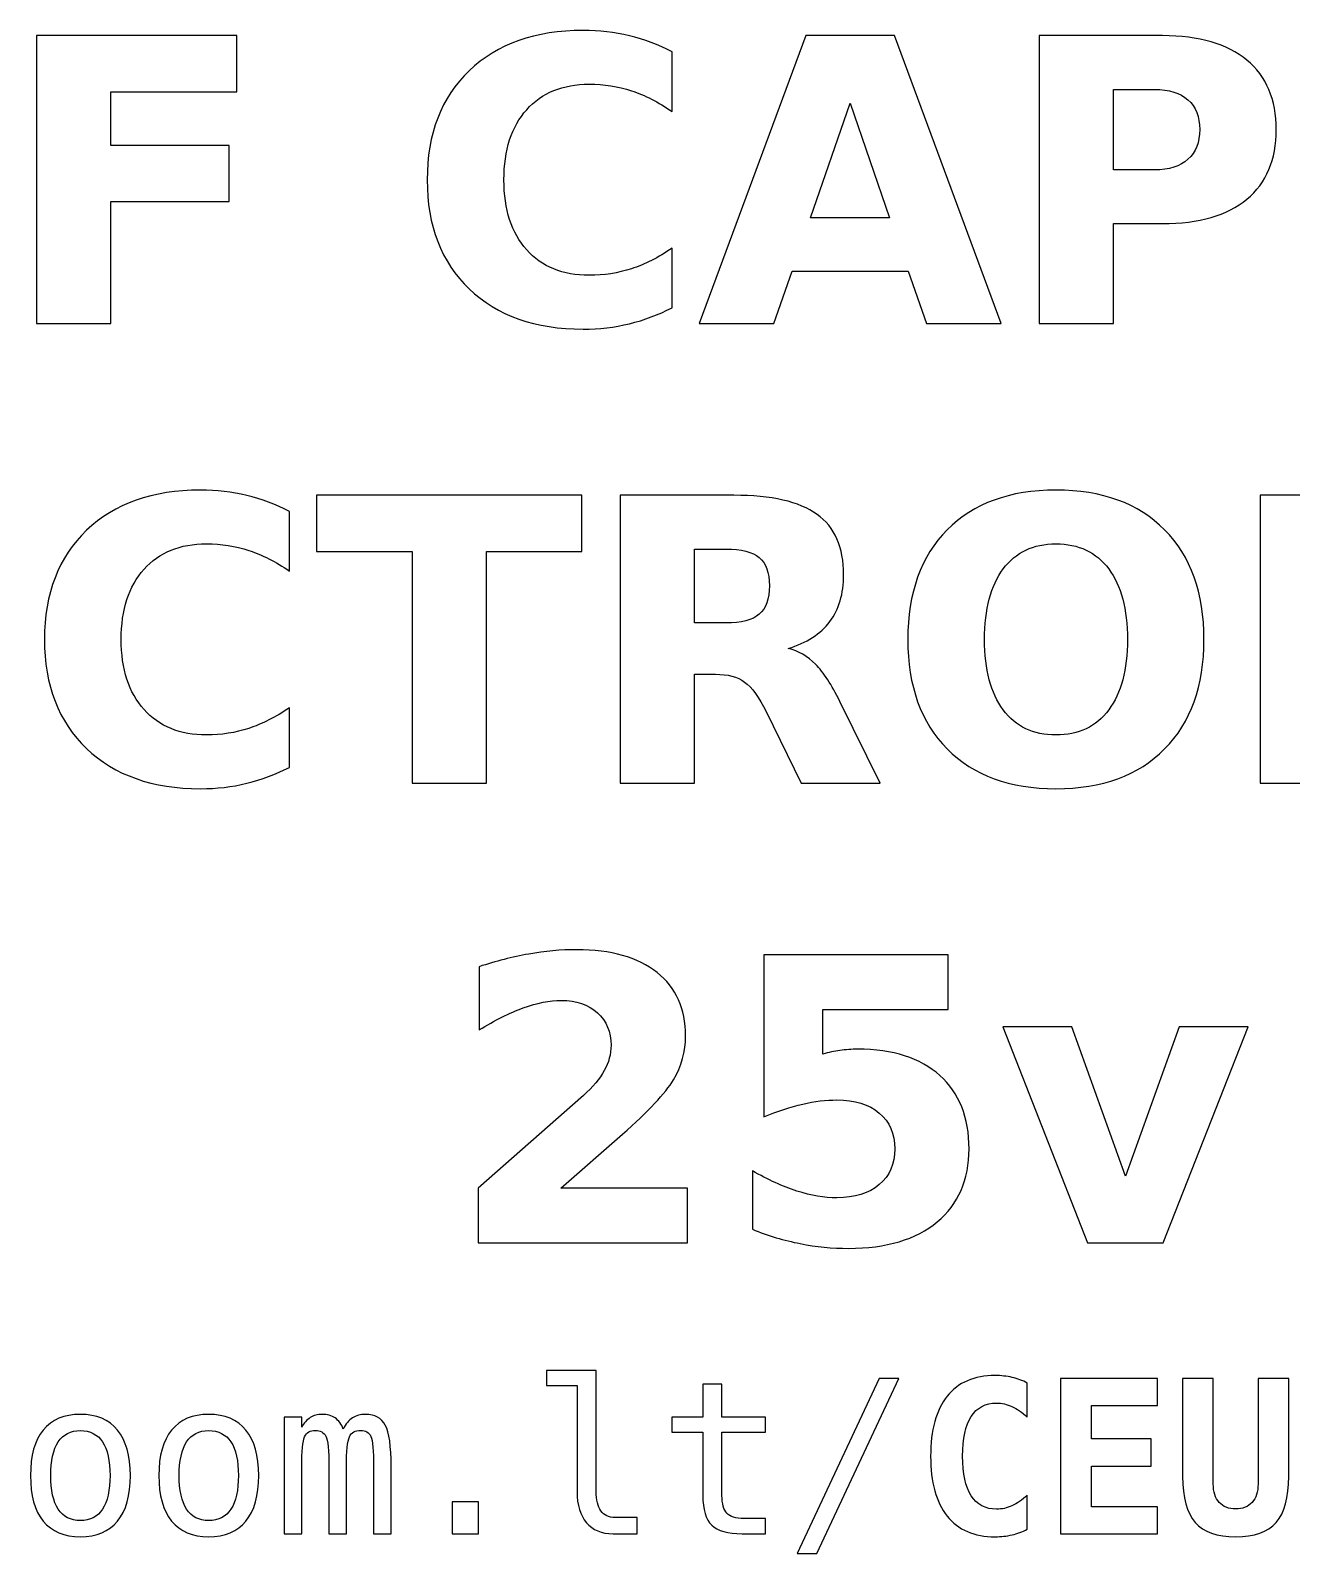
# Model space of a CAD drawing. Header units: centimetres. Extents: x -11.46 to -9.52, y -15.16 to -13.77.
# Drawn here: x -10.883 to -10.292, y -14.48 to -13.765 of the extents above; entities that cross this region are included whole.
import ezdxf

# ---------------------------------------------------------------- set-up
doc = ezdxf.new("R2010")
doc.units = ezdxf.units.CM
doc.header["$MEASUREMENT"] = 0
doc.layers.add('Layer 1', color=7, linetype='Continuous')

msp = doc.modelspace()

# ---------------------------------------------------------------- linework, layer by layer
at = {"layer": 'Layer 1', "color": 250}
for points, knots in [([(-10.58224, -13.89544), (-10.58863, -13.89874), (-10.5953, -13.90124), (-10.60224, -13.90294), (-10.60224, -13.90294), (-10.60916, -13.90464), (-10.61641, -13.90547), (-10.62394, -13.90547), (-10.62394, -13.90547), (-10.64641, -13.90547), (-10.66423, -13.89918), (-10.67738, -13.88661), (-10.67738, -13.88661), (-10.69053, -13.87405), (-10.6971, -13.85701), (-10.6971, -13.83546), (-10.6971, -13.83546), (-10.6971, -13.81389), (-10.69053, -13.79682), (-10.67738, -13.78425), (-10.67738, -13.78425), (-10.66423, -13.77169), (-10.64641, -13.76539), (-10.62394, -13.76539), (-10.62394, -13.76539), (-10.61641, -13.76539), (-10.60916, -13.76623), (-10.60224, -13.76792), (-10.60224, -13.76792), (-10.5953, -13.76962), (-10.58863, -13.77212), (-10.58224, -13.77543), (-10.58224, -13.77543), (-10.58224, -13.77543), (-10.58224, -13.80336), (-10.58224, -13.80336), (-10.58224, -13.80336), (-10.58869, -13.79895), (-10.59505, -13.79574), (-10.60132, -13.7937), (-10.60132, -13.7937), (-10.60758, -13.79163), (-10.61419, -13.79061), (-10.62113, -13.79061), (-10.62113, -13.79061), (-10.63354, -13.79061), (-10.64333, -13.79459), (-10.65043, -13.80256), (-10.65043, -13.80256), (-10.65756, -13.81052), (-10.66111, -13.82148), (-10.66111, -13.83546), (-10.66111, -13.83546), (-10.66111, -13.84942), (-10.65756, -13.86034), (-10.65043, -13.86831), (-10.65043, -13.86831), (-10.64333, -13.87627), (-10.63354, -13.88025), (-10.62113, -13.88025), (-10.62113, -13.88025), (-10.61419, -13.88025), (-10.60758, -13.87924), (-10.60132, -13.87717), (-10.60132, -13.87717), (-10.59505, -13.87513), (-10.58869, -13.87192), (-10.58224, -13.86751), (-10.58224, -13.86751), (-10.58224, -13.86751), (-10.58224, -13.89544), (-10.58224, -13.89544)], [0, 0, 0, 0, 0.055556, 0.055556, 0.055556, 0.055556, 0.111111, 0.111111, 0.111111, 0.111111, 0.166667, 0.166667, 0.166667, 0.166667, 0.222222, 0.222222, 0.222222, 0.222222, 0.277778, 0.277778, 0.277778, 0.277778, 0.333333, 0.333333, 0.333333, 0.333333, 0.388889, 0.388889, 0.388889, 0.388889, 0.444444, 0.444444, 0.444444, 0.444444, 0.5, 0.5, 0.5, 0.5, 0.555556, 0.555556, 0.555556, 0.555556, 0.611111, 0.611111, 0.611111, 0.611111, 0.666667, 0.666667, 0.666667, 0.666667, 0.722222, 0.722222, 0.722222, 0.722222, 0.777778, 0.777778, 0.777778, 0.777778, 0.833333, 0.833333, 0.833333, 0.833333, 0.888889, 0.888889, 0.888889, 0.888889, 0.944444, 0.944444, 0.944444, 0.944444, 1, 1, 1, 1]), ([(-10.88033, -13.76783), (-10.88033, -13.76783), (-10.78637, -13.76783), (-10.78637, -13.76783), (-10.78637, -13.76783), (-10.78637, -13.76783), (-10.78637, -13.79416), (-10.78637, -13.79416), (-10.78637, -13.79416), (-10.78637, -13.79416), (-10.84551, -13.79416), (-10.84551, -13.79416), (-10.84551, -13.79416), (-10.84551, -13.79416), (-10.84551, -13.81929), (-10.84551, -13.81929), (-10.84551, -13.81929), (-10.84551, -13.81929), (-10.78989, -13.81929), (-10.78989, -13.81929), (-10.78989, -13.81929), (-10.78989, -13.81929), (-10.78989, -13.84562), (-10.78989, -13.84562), (-10.78989, -13.84562), (-10.78989, -13.84562), (-10.84551, -13.84562), (-10.84551, -13.84562), (-10.84551, -13.84562), (-10.84551, -13.84562), (-10.84551, -13.90285), (-10.84551, -13.90285), (-10.84551, -13.90285), (-10.84551, -13.90285), (-10.88033, -13.90285), (-10.88033, -13.90285), (-10.88033, -13.90285), (-10.88033, -13.90285), (-10.88033, -13.76783), (-10.88033, -13.76783)], [0, 0, 0, 0, 0.1, 0.1, 0.1, 0.1, 0.2, 0.2, 0.2, 0.2, 0.3, 0.3, 0.3, 0.3, 0.4, 0.4, 0.4, 0.4, 0.5, 0.5, 0.5, 0.5, 0.6, 0.6, 0.6, 0.6, 0.7, 0.7, 0.7, 0.7, 0.8, 0.8, 0.8, 0.8, 0.9, 0.9, 0.9, 0.9, 1, 1, 1, 1]), ([(-10.47149, -13.87828), (-10.47149, -13.87828), (-10.52594, -13.87828), (-10.52594, -13.87828), (-10.52594, -13.87828), (-10.52594, -13.87828), (-10.53452, -13.90285), (-10.53452, -13.90285), (-10.53452, -13.90285), (-10.53452, -13.90285), (-10.56952, -13.90285), (-10.56952, -13.90285), (-10.56952, -13.90285), (-10.56952, -13.90285), (-10.51952, -13.76783), (-10.51952, -13.76783), (-10.51952, -13.76783), (-10.51952, -13.76783), (-10.478, -13.76783), (-10.478, -13.76783), (-10.478, -13.76783), (-10.478, -13.76783), (-10.42799, -13.90285), (-10.42799, -13.90285), (-10.42799, -13.90285), (-10.42799, -13.90285), (-10.463, -13.90285), (-10.463, -13.90285), (-10.463, -13.90285), (-10.463, -13.90285), (-10.47149, -13.87828), (-10.47149, -13.87828)], [0, 0, 0, 0, 0.125, 0.125, 0.125, 0.125, 0.25, 0.25, 0.25, 0.25, 0.375, 0.375, 0.375, 0.375, 0.5, 0.5, 0.5, 0.5, 0.625, 0.625, 0.625, 0.625, 0.75, 0.75, 0.75, 0.75, 0.875, 0.875, 0.875, 0.875, 1, 1, 1, 1]), ([(-10.41006, -13.76783), (-10.41006, -13.76783), (-10.35228, -13.76783), (-10.35228, -13.76783), (-10.35228, -13.76783), (-10.33508, -13.76783), (-10.3219, -13.77166), (-10.3127, -13.77928), (-10.3127, -13.77928), (-10.3035, -13.78691), (-10.2989, -13.79777), (-10.2989, -13.81188), (-10.2989, -13.81188), (-10.2989, -13.82602), (-10.3035, -13.83692), (-10.3127, -13.84454), (-10.3127, -13.84454), (-10.3219, -13.85216), (-10.33508, -13.85599), (-10.35228, -13.85599), (-10.35228, -13.85599), (-10.35228, -13.85599), (-10.37524, -13.85599), (-10.37524, -13.85599), (-10.37524, -13.85599), (-10.37524, -13.85599), (-10.37524, -13.90285), (-10.37524, -13.90285), (-10.37524, -13.90285), (-10.37524, -13.90285), (-10.41006, -13.90285), (-10.41006, -13.90285), (-10.41006, -13.90285), (-10.41006, -13.90285), (-10.41006, -13.76783), (-10.41006, -13.76783)], [0, 0, 0, 0, 0.111111, 0.111111, 0.111111, 0.111111, 0.222222, 0.222222, 0.222222, 0.222222, 0.333333, 0.333333, 0.333333, 0.333333, 0.444444, 0.444444, 0.444444, 0.444444, 0.555556, 0.555556, 0.555556, 0.555556, 0.666667, 0.666667, 0.666667, 0.666667, 0.777778, 0.777778, 0.777778, 0.777778, 0.888889, 0.888889, 0.888889, 0.888889, 1, 1, 1, 1]), ([(-10.37524, -13.79305), (-10.37524, -13.79305), (-10.37524, -13.83077), (-10.37524, -13.83077), (-10.37524, -13.83077), (-10.37524, -13.83077), (-10.35598, -13.83077), (-10.35598, -13.83077), (-10.35598, -13.83077), (-10.34922, -13.83077), (-10.344, -13.82914), (-10.34033, -13.82583), (-10.34033, -13.82583), (-10.33666, -13.82256), (-10.3348, -13.8179), (-10.3348, -13.81188), (-10.3348, -13.81188), (-10.3348, -13.80583), (-10.33666, -13.8012), (-10.34033, -13.79793), (-10.34033, -13.79793), (-10.344, -13.79469), (-10.34922, -13.79305), (-10.35598, -13.79305), (-10.35598, -13.79305), (-10.35598, -13.79305), (-10.37524, -13.79305), (-10.37524, -13.79305)], [0, 0, 0, 0, 0.142857, 0.142857, 0.142857, 0.142857, 0.285714, 0.285714, 0.285714, 0.285714, 0.428571, 0.428571, 0.428571, 0.428571, 0.571429, 0.571429, 0.571429, 0.571429, 0.714286, 0.714286, 0.714286, 0.714286, 0.857143, 0.857143, 0.857143, 0.857143, 1, 1, 1, 1]), ([(-10.51726, -13.85321), (-10.51726, -13.85321), (-10.48025, -13.85321), (-10.48025, -13.85321), (-10.48025, -13.85321), (-10.48025, -13.85321), (-10.49871, -13.7995), (-10.49871, -13.7995), (-10.49871, -13.7995), (-10.49871, -13.7995), (-10.51726, -13.85321), (-10.51726, -13.85321)], [0, 0, 0, 0, 0.333333, 0.333333, 0.333333, 0.333333, 0.666667, 0.666667, 0.666667, 0.666667, 1, 1, 1, 1]), ([(-10.76171, -14.11103), (-10.7681, -14.11433), (-10.77477, -14.11683), (-10.78171, -14.11853), (-10.78171, -14.11853), (-10.78863, -14.12023), (-10.79588, -14.12106), (-10.80341, -14.12106), (-10.80341, -14.12106), (-10.82588, -14.12106), (-10.8437, -14.11477), (-10.85685, -14.1022), (-10.85685, -14.1022), (-10.87, -14.08964), (-10.87657, -14.0726), (-10.87657, -14.05105), (-10.87657, -14.05105), (-10.87657, -14.02948), (-10.87, -14.01241), (-10.85685, -13.99984), (-10.85685, -13.99984), (-10.8437, -13.98728), (-10.82588, -13.98098), (-10.80341, -13.98098), (-10.80341, -13.98098), (-10.79588, -13.98098), (-10.78863, -13.98182), (-10.78171, -13.98351), (-10.78171, -13.98351), (-10.77477, -13.98521), (-10.7681, -13.98771), (-10.76171, -13.99102), (-10.76171, -13.99102), (-10.76171, -13.99102), (-10.76171, -14.01895), (-10.76171, -14.01895), (-10.76171, -14.01895), (-10.76816, -14.01454), (-10.77452, -14.01133), (-10.78079, -14.00929), (-10.78079, -14.00929), (-10.78705, -14.00722), (-10.79366, -14.0062), (-10.8006, -14.0062), (-10.8006, -14.0062), (-10.81301, -14.0062), (-10.8228, -14.01018), (-10.8299, -14.01815), (-10.8299, -14.01815), (-10.83703, -14.02611), (-10.84058, -14.03707), (-10.84058, -14.05105), (-10.84058, -14.05105), (-10.84058, -14.06501), (-10.83703, -14.07593), (-10.8299, -14.0839), (-10.8299, -14.0839), (-10.8228, -14.09186), (-10.81301, -14.09584), (-10.8006, -14.09584), (-10.8006, -14.09584), (-10.79366, -14.09584), (-10.78705, -14.09483), (-10.78079, -14.09276), (-10.78079, -14.09276), (-10.77452, -14.09072), (-10.76816, -14.08751), (-10.76171, -14.0831), (-10.76171, -14.0831), (-10.76171, -14.0831), (-10.76171, -14.11103), (-10.76171, -14.11103)], [0, 0, 0, 0, 0.055556, 0.055556, 0.055556, 0.055556, 0.111111, 0.111111, 0.111111, 0.111111, 0.166667, 0.166667, 0.166667, 0.166667, 0.222222, 0.222222, 0.222222, 0.222222, 0.277778, 0.277778, 0.277778, 0.277778, 0.333333, 0.333333, 0.333333, 0.333333, 0.388889, 0.388889, 0.388889, 0.388889, 0.444444, 0.444444, 0.444444, 0.444444, 0.5, 0.5, 0.5, 0.5, 0.555556, 0.555556, 0.555556, 0.555556, 0.611111, 0.611111, 0.611111, 0.611111, 0.666667, 0.666667, 0.666667, 0.666667, 0.722222, 0.722222, 0.722222, 0.722222, 0.777778, 0.777778, 0.777778, 0.777778, 0.833333, 0.833333, 0.833333, 0.833333, 0.888889, 0.888889, 0.888889, 0.888889, 0.944444, 0.944444, 0.944444, 0.944444, 1, 1, 1, 1]), ([(-10.40226, -13.98098), (-10.38056, -13.98098), (-10.36355, -13.98719), (-10.35126, -13.99963), (-10.35126, -13.99963), (-10.33895, -14.01204), (-10.3328, -14.02917), (-10.3328, -14.05105), (-10.3328, -14.05105), (-10.3328, -14.07288), (-10.33895, -14.09001), (-10.35126, -14.10242), (-10.35126, -14.10242), (-10.36355, -14.11486), (-10.38056, -14.12106), (-10.40226, -14.12106), (-10.40226, -14.12106), (-10.4239, -14.12106), (-10.44087, -14.11486), (-10.45322, -14.10242), (-10.45322, -14.10242), (-10.46554, -14.09001), (-10.47171, -14.07288), (-10.47171, -14.05105), (-10.47171, -14.05105), (-10.47171, -14.02917), (-10.46554, -14.01204), (-10.45322, -13.99963), (-10.45322, -13.99963), (-10.44087, -13.98719), (-10.4239, -13.98098), (-10.40226, -13.98098)], [0, 0, 0, 0, 0.125, 0.125, 0.125, 0.125, 0.25, 0.25, 0.25, 0.25, 0.375, 0.375, 0.375, 0.375, 0.5, 0.5, 0.5, 0.5, 0.625, 0.625, 0.625, 0.625, 0.75, 0.75, 0.75, 0.75, 0.875, 0.875, 0.875, 0.875, 1, 1, 1, 1]), ([(-10.74899, -13.98342), (-10.74899, -13.98342), (-10.62456, -13.98342), (-10.62456, -13.98342), (-10.62456, -13.98342), (-10.62456, -13.98342), (-10.62456, -14.00975), (-10.62456, -14.00975), (-10.62456, -14.00975), (-10.62456, -14.00975), (-10.66932, -14.00975), (-10.66932, -14.00975), (-10.66932, -14.00975), (-10.66932, -14.00975), (-10.66932, -14.11844), (-10.66932, -14.11844), (-10.66932, -14.11844), (-10.66932, -14.11844), (-10.70414, -14.11844), (-10.70414, -14.11844), (-10.70414, -14.11844), (-10.70414, -14.11844), (-10.70414, -14.00975), (-10.70414, -14.00975), (-10.70414, -14.00975), (-10.70414, -14.00975), (-10.74899, -14.00975), (-10.74899, -14.00975), (-10.74899, -14.00975), (-10.74899, -14.00975), (-10.74899, -13.98342), (-10.74899, -13.98342)], [0, 0, 0, 0, 0.125, 0.125, 0.125, 0.125, 0.25, 0.25, 0.25, 0.25, 0.375, 0.375, 0.375, 0.375, 0.5, 0.5, 0.5, 0.5, 0.625, 0.625, 0.625, 0.625, 0.75, 0.75, 0.75, 0.75, 0.875, 0.875, 0.875, 0.875, 1, 1, 1, 1]), ([(-10.57172, -14.06735), (-10.57172, -14.06735), (-10.57172, -14.11844), (-10.57172, -14.11844), (-10.57172, -14.11844), (-10.57172, -14.11844), (-10.60654, -14.11844), (-10.60654, -14.11844), (-10.60654, -14.11844), (-10.60654, -14.11844), (-10.60654, -13.98342), (-10.60654, -13.98342), (-10.60654, -13.98342), (-10.60654, -13.98342), (-10.55336, -13.98342), (-10.55336, -13.98342), (-10.55336, -13.98342), (-10.53558, -13.98342), (-10.52252, -13.98642), (-10.51425, -13.99237), (-10.51425, -13.99237), (-10.50594, -13.99833), (-10.50181, -14.00778), (-10.50181, -14.02068), (-10.50181, -14.02068), (-10.50181, -14.0296), (-10.50397, -14.03695), (-10.50826, -14.04266), (-10.50826, -14.04266), (-10.51258, -14.0484), (-10.51909, -14.05263), (-10.52777, -14.05531), (-10.52777, -14.05531), (-10.52301, -14.05643), (-10.51872, -14.05886), (-10.51496, -14.06269), (-10.51496, -14.06269), (-10.51119, -14.06652), (-10.50739, -14.07232), (-10.50353, -14.0801), (-10.50353, -14.0801), (-10.50353, -14.0801), (-10.48461, -14.11844), (-10.48461, -14.11844), (-10.48461, -14.11844), (-10.48461, -14.11844), (-10.52172, -14.11844), (-10.52172, -14.11844), (-10.52172, -14.11844), (-10.52172, -14.11844), (-10.53817, -14.08489), (-10.53817, -14.08489), (-10.53817, -14.08489), (-10.54147, -14.07816), (-10.54484, -14.07353), (-10.54826, -14.07106), (-10.54826, -14.07106), (-10.55166, -14.06859), (-10.5562, -14.06735), (-10.56188, -14.06735), (-10.56188, -14.06735), (-10.56188, -14.06735), (-10.57172, -14.06735), (-10.57172, -14.06735)], [0, 0, 0, 0, 0.0625, 0.0625, 0.0625, 0.0625, 0.125, 0.125, 0.125, 0.125, 0.1875, 0.1875, 0.1875, 0.1875, 0.25, 0.25, 0.25, 0.25, 0.3125, 0.3125, 0.3125, 0.3125, 0.375, 0.375, 0.375, 0.375, 0.4375, 0.4375, 0.4375, 0.4375, 0.5, 0.5, 0.5, 0.5, 0.5625, 0.5625, 0.5625, 0.5625, 0.625, 0.625, 0.625, 0.625, 0.6875, 0.6875, 0.6875, 0.6875, 0.75, 0.75, 0.75, 0.75, 0.8125, 0.8125, 0.8125, 0.8125, 0.875, 0.875, 0.875, 0.875, 0.9375, 0.9375, 0.9375, 0.9375, 1, 1, 1, 1]), ([(-10.30647, -13.98342), (-10.30647, -13.98342), (-10.27165, -13.98342), (-10.27165, -13.98342), (-10.27165, -13.98342), (-10.27165, -13.98342), (-10.27165, -14.09211), (-10.27165, -14.09211), (-10.27165, -14.09211), (-10.27165, -14.09211), (-10.21053, -14.09211), (-10.21053, -14.09211), (-10.21053, -14.09211), (-10.21053, -14.09211), (-10.21053, -14.11844), (-10.21053, -14.11844), (-10.21053, -14.11844), (-10.21053, -14.11844), (-10.30647, -14.11844), (-10.30647, -14.11844), (-10.30647, -14.11844), (-10.30647, -14.11844), (-10.30647, -13.98342), (-10.30647, -13.98342)], [0, 0, 0, 0, 0.166667, 0.166667, 0.166667, 0.166667, 0.333333, 0.333333, 0.333333, 0.333333, 0.5, 0.5, 0.5, 0.5, 0.666667, 0.666667, 0.666667, 0.666667, 0.833333, 0.833333, 0.833333, 0.833333, 1, 1, 1, 1]), ([(-10.55706, -14.04331), (-10.54977, -14.04331), (-10.54453, -14.04195), (-10.54138, -14.03923), (-10.54138, -14.03923), (-10.5382, -14.03652), (-10.53662, -14.03204), (-10.53662, -14.02583), (-10.53662, -14.02583), (-10.53662, -14.01969), (-10.5382, -14.01528), (-10.54138, -14.01262), (-10.54138, -14.01262), (-10.54453, -14.00997), (-10.54977, -14.00864), (-10.55706, -14.00864), (-10.55706, -14.00864), (-10.55706, -14.00864), (-10.57172, -14.00864), (-10.57172, -14.00864), (-10.57172, -14.00864), (-10.57172, -14.00864), (-10.57172, -14.04331), (-10.57172, -14.04331), (-10.57172, -14.04331), (-10.57172, -14.04331), (-10.55706, -14.04331), (-10.55706, -14.04331)], [0, 0, 0, 0, 0.142857, 0.142857, 0.142857, 0.142857, 0.285714, 0.285714, 0.285714, 0.285714, 0.428571, 0.428571, 0.428571, 0.428571, 0.571429, 0.571429, 0.571429, 0.571429, 0.714286, 0.714286, 0.714286, 0.714286, 0.857143, 0.857143, 0.857143, 0.857143, 1, 1, 1, 1]), ([(-10.40226, -14.0062), (-10.41288, -14.0062), (-10.42109, -14.01012), (-10.42695, -14.01796), (-10.42695, -14.01796), (-10.43279, -14.0258), (-10.43572, -14.03682), (-10.43572, -14.05105), (-10.43572, -14.05105), (-10.43572, -14.06525), (-10.43279, -14.07624), (-10.42695, -14.08408), (-10.42695, -14.08408), (-10.42109, -14.09192), (-10.41288, -14.09584), (-10.40226, -14.09584), (-10.40226, -14.09584), (-10.39158, -14.09584), (-10.38333, -14.09192), (-10.37747, -14.08408), (-10.37747, -14.08408), (-10.37164, -14.07624), (-10.3687, -14.06525), (-10.3687, -14.05105), (-10.3687, -14.05105), (-10.3687, -14.03682), (-10.37164, -14.0258), (-10.37747, -14.01796), (-10.37747, -14.01796), (-10.38333, -14.01012), (-10.39158, -14.0062), (-10.40226, -14.0062)], [0, 0, 0, 0, 0.125, 0.125, 0.125, 0.125, 0.25, 0.25, 0.25, 0.25, 0.375, 0.375, 0.375, 0.375, 0.5, 0.5, 0.5, 0.5, 0.625, 0.625, 0.625, 0.625, 0.75, 0.75, 0.75, 0.75, 0.875, 0.875, 0.875, 0.875, 1, 1, 1, 1]), ([(-10.63441, -14.30844), (-10.63441, -14.30844), (-10.57499, -14.30844), (-10.57499, -14.30844), (-10.57499, -14.30844), (-10.57499, -14.30844), (-10.57499, -14.33403), (-10.57499, -14.33403), (-10.57499, -14.33403), (-10.57499, -14.33403), (-10.67312, -14.33403), (-10.67312, -14.33403), (-10.67312, -14.33403), (-10.67312, -14.33403), (-10.67312, -14.30844), (-10.67312, -14.30844), (-10.67312, -14.30844), (-10.67312, -14.30844), (-10.62382, -14.26495), (-10.62382, -14.26495), (-10.62382, -14.26495), (-10.61941, -14.26096), (-10.61617, -14.25708), (-10.61407, -14.25328), (-10.61407, -14.25328), (-10.61194, -14.24948), (-10.61089, -14.24553), (-10.61089, -14.24142), (-10.61089, -14.24142), (-10.61089, -14.2351), (-10.61302, -14.23), (-10.61728, -14.22615), (-10.61728, -14.22615), (-10.62151, -14.22229), (-10.62715, -14.22037), (-10.63422, -14.22037), (-10.63422, -14.22037), (-10.63966, -14.22037), (-10.64558, -14.22155), (-10.65203, -14.22386), (-10.65203, -14.22386), (-10.65849, -14.22618), (-10.6654, -14.22963), (-10.67275, -14.2342), (-10.67275, -14.2342), (-10.67275, -14.2342), (-10.67275, -14.20454), (-10.67275, -14.20454), (-10.67275, -14.20454), (-10.66491, -14.20194), (-10.65716, -14.19997), (-10.6495, -14.19861), (-10.6495, -14.19861), (-10.64185, -14.19725), (-10.63435, -14.19657), (-10.62697, -14.19657), (-10.62697, -14.19657), (-10.61083, -14.19657), (-10.59826, -14.20012), (-10.58931, -14.20725), (-10.58931, -14.20725), (-10.58036, -14.21435), (-10.57588, -14.22426), (-10.57588, -14.23701), (-10.57588, -14.23701), (-10.57588, -14.24436), (-10.5778, -14.25121), (-10.58159, -14.25757), (-10.58159, -14.25757), (-10.58539, -14.26393), (-10.59338, -14.27245), (-10.60555, -14.28313), (-10.60555, -14.28313), (-10.60555, -14.28313), (-10.63441, -14.30844), (-10.63441, -14.30844)], [0, 0, 0, 0, 0.052632, 0.052632, 0.052632, 0.052632, 0.105263, 0.105263, 0.105263, 0.105263, 0.157895, 0.157895, 0.157895, 0.157895, 0.210526, 0.210526, 0.210526, 0.210526, 0.263158, 0.263158, 0.263158, 0.263158, 0.315789, 0.315789, 0.315789, 0.315789, 0.368421, 0.368421, 0.368421, 0.368421, 0.421053, 0.421053, 0.421053, 0.421053, 0.473684, 0.473684, 0.473684, 0.473684, 0.526316, 0.526316, 0.526316, 0.526316, 0.578947, 0.578947, 0.578947, 0.578947, 0.631579, 0.631579, 0.631579, 0.631579, 0.684211, 0.684211, 0.684211, 0.684211, 0.736842, 0.736842, 0.736842, 0.736842, 0.789474, 0.789474, 0.789474, 0.789474, 0.842105, 0.842105, 0.842105, 0.842105, 0.894737, 0.894737, 0.894737, 0.894737, 0.947368, 0.947368, 0.947368, 0.947368, 1, 1, 1, 1]), ([(-10.53927, -14.19901), (-10.53927, -14.19901), (-10.45271, -14.19901), (-10.45271, -14.19901), (-10.45271, -14.19901), (-10.45271, -14.19901), (-10.45271, -14.2246), (-10.45271, -14.2246), (-10.45271, -14.2246), (-10.45271, -14.2246), (-10.51152, -14.2246), (-10.51152, -14.2246), (-10.51152, -14.2246), (-10.51152, -14.2246), (-10.51152, -14.2455), (-10.51152, -14.2455), (-10.51152, -14.2455), (-10.50886, -14.24479), (-10.50621, -14.24423), (-10.50352, -14.24383), (-10.50352, -14.24383), (-10.50084, -14.24343), (-10.49803, -14.24325), (-10.49516, -14.24325), (-10.49516, -14.24325), (-10.47867, -14.24325), (-10.46586, -14.24735), (-10.45669, -14.25559), (-10.45669, -14.25559), (-10.44753, -14.2638), (-10.44296, -14.27529), (-10.44296, -14.28998), (-10.44296, -14.28998), (-10.44296, -14.30458), (-10.44796, -14.316), (-10.45793, -14.32428), (-10.45793, -14.32428), (-10.4679, -14.33252), (-10.48176, -14.33665), (-10.49948, -14.33665), (-10.49948, -14.33665), (-10.50713, -14.33665), (-10.51473, -14.33591), (-10.52223, -14.33443), (-10.52223, -14.33443), (-10.52973, -14.33295), (-10.5372, -14.33073), (-10.54461, -14.3277), (-10.54461, -14.3277), (-10.54461, -14.3277), (-10.54461, -14.30029), (-10.54461, -14.30029), (-10.54461, -14.30029), (-10.53726, -14.30452), (-10.53029, -14.30767), (-10.52368, -14.30977), (-10.52368, -14.30977), (-10.51707, -14.3119), (-10.51084, -14.31295), (-10.505, -14.31295), (-10.505, -14.31295), (-10.49655, -14.31295), (-10.48991, -14.31088), (-10.48506, -14.30674), (-10.48506, -14.30674), (-10.48022, -14.30264), (-10.47778, -14.29705), (-10.47778, -14.28998), (-10.47778, -14.28998), (-10.47778, -14.28288), (-10.48022, -14.27729), (-10.48506, -14.27319), (-10.48506, -14.27319), (-10.48991, -14.26908), (-10.49655, -14.26705), (-10.505, -14.26705), (-10.505, -14.26705), (-10.51, -14.26705), (-10.51534, -14.26769), (-10.52099, -14.26899), (-10.52099, -14.26899), (-10.52667, -14.27029), (-10.53275, -14.27229), (-10.53927, -14.27501), (-10.53927, -14.27501), (-10.53927, -14.27501), (-10.53927, -14.19901), (-10.53927, -14.19901)], [0, 0, 0, 0, 0.045455, 0.045455, 0.045455, 0.045455, 0.090909, 0.090909, 0.090909, 0.090909, 0.136364, 0.136364, 0.136364, 0.136364, 0.181818, 0.181818, 0.181818, 0.181818, 0.227273, 0.227273, 0.227273, 0.227273, 0.272727, 0.272727, 0.272727, 0.272727, 0.318182, 0.318182, 0.318182, 0.318182, 0.363636, 0.363636, 0.363636, 0.363636, 0.409091, 0.409091, 0.409091, 0.409091, 0.454545, 0.454545, 0.454545, 0.454545, 0.5, 0.5, 0.5, 0.5, 0.545455, 0.545455, 0.545455, 0.545455, 0.590909, 0.590909, 0.590909, 0.590909, 0.636364, 0.636364, 0.636364, 0.636364, 0.681818, 0.681818, 0.681818, 0.681818, 0.727273, 0.727273, 0.727273, 0.727273, 0.772727, 0.772727, 0.772727, 0.772727, 0.818182, 0.818182, 0.818182, 0.818182, 0.863636, 0.863636, 0.863636, 0.863636, 0.909091, 0.909091, 0.909091, 0.909091, 0.954545, 0.954545, 0.954545, 0.954545, 1, 1, 1, 1]), ([(-10.42721, -14.23275), (-10.42721, -14.23275), (-10.39483, -14.23275), (-10.39483, -14.23275), (-10.39483, -14.23275), (-10.39483, -14.23275), (-10.36961, -14.30273), (-10.36961, -14.30273), (-10.36961, -14.30273), (-10.36961, -14.30273), (-10.34448, -14.23275), (-10.34448, -14.23275), (-10.34448, -14.23275), (-10.34448, -14.23275), (-10.31201, -14.23275), (-10.31201, -14.23275), (-10.31201, -14.23275), (-10.31201, -14.23275), (-10.35189, -14.33403), (-10.35189, -14.33403), (-10.35189, -14.33403), (-10.35189, -14.33403), (-10.38742, -14.33403), (-10.38742, -14.33403), (-10.38742, -14.33403), (-10.38742, -14.33403), (-10.42721, -14.23275), (-10.42721, -14.23275)], [0, 0, 0, 0, 0.142857, 0.142857, 0.142857, 0.142857, 0.285714, 0.285714, 0.285714, 0.285714, 0.428571, 0.428571, 0.428571, 0.428571, 0.571429, 0.571429, 0.571429, 0.571429, 0.714286, 0.714286, 0.714286, 0.714286, 0.857143, 0.857143, 0.857143, 0.857143, 1, 1, 1, 1]), ([(-10.61783, -14.45071), (-10.61783, -14.45475), (-10.6171, -14.45778), (-10.61561, -14.45983), (-10.61561, -14.45983), (-10.61413, -14.46188), (-10.61195, -14.46291), (-10.60905, -14.46291), (-10.60905, -14.46291), (-10.60905, -14.46291), (-10.59855, -14.46291), (-10.59855, -14.46291), (-10.59855, -14.46291), (-10.59855, -14.46291), (-10.59855, -14.47053), (-10.59855, -14.47053), (-10.59855, -14.47053), (-10.59855, -14.47053), (-10.60991, -14.47053), (-10.60991, -14.47053), (-10.60991, -14.47053), (-10.6153, -14.47053), (-10.61945, -14.4688), (-10.6224, -14.46535), (-10.6224, -14.46535), (-10.62535, -14.4619), (-10.62681, -14.45701), (-10.62681, -14.45071), (-10.62681, -14.45071), (-10.62681, -14.45071), (-10.62681, -14.40105), (-10.62681, -14.40105), (-10.62681, -14.40105), (-10.62681, -14.40105), (-10.64121, -14.40105), (-10.64121, -14.40105), (-10.64121, -14.40105), (-10.64121, -14.40105), (-10.64121, -14.39401), (-10.64121, -14.39401), (-10.64121, -14.39401), (-10.64121, -14.39401), (-10.61783, -14.39401), (-10.61783, -14.39401), (-10.61783, -14.39401), (-10.61783, -14.39401), (-10.61783, -14.45071), (-10.61783, -14.45071)], [0, 0, 0, 0, 0.083333, 0.083333, 0.083333, 0.083333, 0.166667, 0.166667, 0.166667, 0.166667, 0.25, 0.25, 0.25, 0.25, 0.333333, 0.333333, 0.333333, 0.333333, 0.416667, 0.416667, 0.416667, 0.416667, 0.5, 0.5, 0.5, 0.5, 0.583333, 0.583333, 0.583333, 0.583333, 0.666667, 0.666667, 0.666667, 0.666667, 0.75, 0.75, 0.75, 0.75, 0.833333, 0.833333, 0.833333, 0.833333, 0.916667, 0.916667, 0.916667, 0.916667, 1, 1, 1, 1]), ([(-10.55885, -14.40031), (-10.55885, -14.40031), (-10.55885, -14.41585), (-10.55885, -14.41585), (-10.55885, -14.41585), (-10.55885, -14.41585), (-10.53843, -14.41585), (-10.53843, -14.41585), (-10.53843, -14.41585), (-10.53843, -14.41585), (-10.53843, -14.42283), (-10.53843, -14.42283), (-10.53843, -14.42283), (-10.53843, -14.42283), (-10.55885, -14.42283), (-10.55885, -14.42283), (-10.55885, -14.42283), (-10.55885, -14.42283), (-10.55885, -14.45251), (-10.55885, -14.45251), (-10.55885, -14.45251), (-10.55885, -14.45655), (-10.55808, -14.45936), (-10.55655, -14.46095), (-10.55655, -14.46095), (-10.55501, -14.46255), (-10.55235, -14.46335), (-10.54855, -14.46335), (-10.54855, -14.46335), (-10.54855, -14.46335), (-10.53843, -14.46335), (-10.53843, -14.46335), (-10.53843, -14.46335), (-10.53843, -14.46335), (-10.53843, -14.47053), (-10.53843, -14.47053), (-10.53843, -14.47053), (-10.53843, -14.47053), (-10.54941, -14.47053), (-10.54941, -14.47053), (-10.54941, -14.47053), (-10.55616, -14.47053), (-10.56091, -14.46918), (-10.56368, -14.46648), (-10.56368, -14.46648), (-10.56645, -14.46378), (-10.56783, -14.45911), (-10.56783, -14.45251), (-10.56783, -14.45251), (-10.56783, -14.45251), (-10.56783, -14.42283), (-10.56783, -14.42283), (-10.56783, -14.42283), (-10.56783, -14.42283), (-10.58243, -14.42283), (-10.58243, -14.42283), (-10.58243, -14.42283), (-10.58243, -14.42283), (-10.58243, -14.41585), (-10.58243, -14.41585), (-10.58243, -14.41585), (-10.58243, -14.41585), (-10.56783, -14.41585), (-10.56783, -14.41585), (-10.56783, -14.41585), (-10.56783, -14.41585), (-10.56783, -14.40031), (-10.56783, -14.40031), (-10.56783, -14.40031), (-10.56783, -14.40031), (-10.55885, -14.40031), (-10.55885, -14.40031)], [0, 0, 0, 0, 0.055556, 0.055556, 0.055556, 0.055556, 0.111111, 0.111111, 0.111111, 0.111111, 0.166667, 0.166667, 0.166667, 0.166667, 0.222222, 0.222222, 0.222222, 0.222222, 0.277778, 0.277778, 0.277778, 0.277778, 0.333333, 0.333333, 0.333333, 0.333333, 0.388889, 0.388889, 0.388889, 0.388889, 0.444444, 0.444444, 0.444444, 0.444444, 0.5, 0.5, 0.5, 0.5, 0.555556, 0.555556, 0.555556, 0.555556, 0.611111, 0.611111, 0.611111, 0.611111, 0.666667, 0.666667, 0.666667, 0.666667, 0.722222, 0.722222, 0.722222, 0.722222, 0.777778, 0.777778, 0.777778, 0.777778, 0.833333, 0.833333, 0.833333, 0.833333, 0.888889, 0.888889, 0.888889, 0.888889, 0.944444, 0.944444, 0.944444, 0.944444, 1, 1, 1, 1]), ([(-10.48521, -14.39763), (-10.48521, -14.39763), (-10.47593, -14.39763), (-10.47593, -14.39763), (-10.47593, -14.39763), (-10.47593, -14.39763), (-10.51431, -14.47981), (-10.51431, -14.47981), (-10.51431, -14.47981), (-10.51431, -14.47981), (-10.52365, -14.47981), (-10.52365, -14.47981), (-10.52365, -14.47981), (-10.52365, -14.47981), (-10.48521, -14.39763), (-10.48521, -14.39763)], [0, 0, 0, 0, 0.25, 0.25, 0.25, 0.25, 0.5, 0.5, 0.5, 0.5, 0.75, 0.75, 0.75, 0.75, 1, 1, 1, 1]), ([(-10.41565, -14.46843), (-10.41793, -14.4696), (-10.42031, -14.47048), (-10.42283, -14.47106), (-10.42283, -14.47106), (-10.42533, -14.47165), (-10.42796, -14.47195), (-10.43073, -14.47195), (-10.43073, -14.47195), (-10.44056, -14.47195), (-10.44808, -14.46871), (-10.45325, -14.46223), (-10.45325, -14.46223), (-10.45843, -14.45575), (-10.46101, -14.4464), (-10.46101, -14.43415), (-10.46101, -14.43415), (-10.46101, -14.42188), (-10.45843, -14.41251), (-10.45325, -14.40603), (-10.45325, -14.40603), (-10.44808, -14.39955), (-10.44056, -14.39631), (-10.43073, -14.39631), (-10.43073, -14.39631), (-10.42796, -14.39631), (-10.42531, -14.39661), (-10.42278, -14.3972), (-10.42278, -14.3972), (-10.42023, -14.39778), (-10.41786, -14.39866), (-10.41565, -14.39983), (-10.41565, -14.39983), (-10.41565, -14.39983), (-10.41565, -14.41585), (-10.41565, -14.41585), (-10.41565, -14.41585), (-10.41811, -14.41356), (-10.42053, -14.4119), (-10.42285, -14.41083), (-10.42285, -14.41083), (-10.42518, -14.40978), (-10.42758, -14.40925), (-10.43006, -14.40925), (-10.43006, -14.40925), (-10.43533, -14.40925), (-10.43931, -14.41135), (-10.442, -14.41553), (-10.442, -14.41553), (-10.44468, -14.41971), (-10.44603, -14.42591), (-10.44603, -14.43415), (-10.44603, -14.43415), (-10.44603, -14.44236), (-10.44468, -14.44855), (-10.442, -14.45273), (-10.442, -14.45273), (-10.43931, -14.45691), (-10.43533, -14.45901), (-10.43006, -14.45901), (-10.43006, -14.45901), (-10.42758, -14.45901), (-10.42518, -14.45848), (-10.42285, -14.45743), (-10.42285, -14.45743), (-10.42053, -14.45636), (-10.41811, -14.4547), (-10.41565, -14.45241), (-10.41565, -14.45241), (-10.41565, -14.45241), (-10.41565, -14.46843), (-10.41565, -14.46843)], [0, 0, 0, 0, 0.055556, 0.055556, 0.055556, 0.055556, 0.111111, 0.111111, 0.111111, 0.111111, 0.166667, 0.166667, 0.166667, 0.166667, 0.222222, 0.222222, 0.222222, 0.222222, 0.277778, 0.277778, 0.277778, 0.277778, 0.333333, 0.333333, 0.333333, 0.333333, 0.388889, 0.388889, 0.388889, 0.388889, 0.444444, 0.444444, 0.444444, 0.444444, 0.5, 0.5, 0.5, 0.5, 0.555556, 0.555556, 0.555556, 0.555556, 0.611111, 0.611111, 0.611111, 0.611111, 0.666667, 0.666667, 0.666667, 0.666667, 0.722222, 0.722222, 0.722222, 0.722222, 0.777778, 0.777778, 0.777778, 0.777778, 0.833333, 0.833333, 0.833333, 0.833333, 0.888889, 0.888889, 0.888889, 0.888889, 0.944444, 0.944444, 0.944444, 0.944444, 1, 1, 1, 1]), ([(-10.35461, -14.47053), (-10.35461, -14.47053), (-10.40003, -14.47053), (-10.40003, -14.47053), (-10.40003, -14.47053), (-10.40003, -14.47053), (-10.40003, -14.39763), (-10.40003, -14.39763), (-10.40003, -14.39763), (-10.40003, -14.39763), (-10.35461, -14.39763), (-10.35461, -14.39763), (-10.35461, -14.39763), (-10.35461, -14.39763), (-10.35461, -14.41033), (-10.35461, -14.41033), (-10.35461, -14.41033), (-10.35461, -14.41033), (-10.38563, -14.41033), (-10.38563, -14.41033), (-10.38563, -14.41033), (-10.38563, -14.41033), (-10.38563, -14.42605), (-10.38563, -14.42605), (-10.38563, -14.42605), (-10.38563, -14.42605), (-10.35755, -14.42605), (-10.35755, -14.42605), (-10.35755, -14.42605), (-10.35755, -14.42605), (-10.35755, -14.43875), (-10.35755, -14.43875), (-10.35755, -14.43875), (-10.35755, -14.43875), (-10.38563, -14.43875), (-10.38563, -14.43875), (-10.38563, -14.43875), (-10.38563, -14.43875), (-10.38563, -14.45783), (-10.38563, -14.45783), (-10.38563, -14.45783), (-10.38563, -14.45783), (-10.35461, -14.45783), (-10.35461, -14.45783), (-10.35461, -14.45783), (-10.35461, -14.45783), (-10.35461, -14.47053), (-10.35461, -14.47053)], [0, 0, 0, 0, 0.083333, 0.083333, 0.083333, 0.083333, 0.166667, 0.166667, 0.166667, 0.166667, 0.25, 0.25, 0.25, 0.25, 0.333333, 0.333333, 0.333333, 0.333333, 0.416667, 0.416667, 0.416667, 0.416667, 0.5, 0.5, 0.5, 0.5, 0.583333, 0.583333, 0.583333, 0.583333, 0.666667, 0.666667, 0.666667, 0.666667, 0.75, 0.75, 0.75, 0.75, 0.833333, 0.833333, 0.833333, 0.833333, 0.916667, 0.916667, 0.916667, 0.916667, 1, 1, 1, 1]), ([(-10.34285, -14.44363), (-10.34285, -14.44363), (-10.34285, -14.39763), (-10.34285, -14.39763), (-10.34285, -14.39763), (-10.34285, -14.39763), (-10.32845, -14.39763), (-10.32845, -14.39763), (-10.32845, -14.39763), (-10.32845, -14.39763), (-10.32845, -14.44725), (-10.32845, -14.44725), (-10.32845, -14.44725), (-10.32845, -14.4509), (-10.32751, -14.45375), (-10.32566, -14.45581), (-10.32566, -14.45581), (-10.32381, -14.45788), (-10.32123, -14.45891), (-10.31795, -14.45891), (-10.31795, -14.45891), (-10.31466, -14.45891), (-10.31208, -14.45788), (-10.31023, -14.45581), (-10.31023, -14.45581), (-10.30838, -14.45375), (-10.30745, -14.4509), (-10.30745, -14.44725), (-10.30745, -14.44725), (-10.30745, -14.44725), (-10.30745, -14.39763), (-10.30745, -14.39763), (-10.30745, -14.39763), (-10.30745, -14.39763), (-10.29305, -14.39763), (-10.29305, -14.39763), (-10.29305, -14.39763), (-10.29305, -14.39763), (-10.29305, -14.44363), (-10.29305, -14.44363), (-10.29305, -14.44363), (-10.29305, -14.45353), (-10.29501, -14.46071), (-10.29895, -14.46521), (-10.29895, -14.46521), (-10.3029, -14.4697), (-10.30923, -14.47195), (-10.31795, -14.47195), (-10.31795, -14.47195), (-10.32663, -14.47195), (-10.33296, -14.4697), (-10.33691, -14.46521), (-10.33691, -14.46521), (-10.34086, -14.46071), (-10.34285, -14.45353), (-10.34285, -14.44363)], [0, 0, 0, 0, 0.071429, 0.071429, 0.071429, 0.071429, 0.142857, 0.142857, 0.142857, 0.142857, 0.214286, 0.214286, 0.214286, 0.214286, 0.285714, 0.285714, 0.285714, 0.285714, 0.357143, 0.357143, 0.357143, 0.357143, 0.428571, 0.428571, 0.428571, 0.428571, 0.5, 0.5, 0.5, 0.5, 0.571429, 0.571429, 0.571429, 0.571429, 0.642857, 0.642857, 0.642857, 0.642857, 0.714286, 0.714286, 0.714286, 0.714286, 0.785714, 0.785714, 0.785714, 0.785714, 0.857143, 0.857143, 0.857143, 0.857143, 0.928571, 0.928571, 0.928571, 0.928571, 1, 1, 1, 1]), ([(-10.85975, -14.41453), (-10.85216, -14.41453), (-10.84636, -14.41698), (-10.84235, -14.4219), (-10.84235, -14.4219), (-10.83833, -14.42681), (-10.83631, -14.43393), (-10.83631, -14.44323), (-10.83631, -14.44323), (-10.83631, -14.45258), (-10.83831, -14.4597), (-10.84231, -14.4646), (-10.84231, -14.4646), (-10.84633, -14.4695), (-10.85213, -14.47195), (-10.85975, -14.47195), (-10.85975, -14.47195), (-10.86735, -14.47195), (-10.87313, -14.4695), (-10.87715, -14.4646), (-10.87715, -14.4646), (-10.88115, -14.4597), (-10.88315, -14.45258), (-10.88315, -14.44323), (-10.88315, -14.44323), (-10.88315, -14.43393), (-10.88115, -14.42681), (-10.87715, -14.4219), (-10.87715, -14.4219), (-10.87313, -14.41698), (-10.86735, -14.41453), (-10.85975, -14.41453)], [0, 0, 0, 0, 0.125, 0.125, 0.125, 0.125, 0.25, 0.25, 0.25, 0.25, 0.375, 0.375, 0.375, 0.375, 0.5, 0.5, 0.5, 0.5, 0.625, 0.625, 0.625, 0.625, 0.75, 0.75, 0.75, 0.75, 0.875, 0.875, 0.875, 0.875, 1, 1, 1, 1]), ([(-10.79955, -14.41453), (-10.79196, -14.41453), (-10.78616, -14.41698), (-10.78215, -14.4219), (-10.78215, -14.4219), (-10.77813, -14.42681), (-10.77611, -14.43393), (-10.77611, -14.44323), (-10.77611, -14.44323), (-10.77611, -14.45258), (-10.77811, -14.4597), (-10.78211, -14.4646), (-10.78211, -14.4646), (-10.78613, -14.4695), (-10.79193, -14.47195), (-10.79955, -14.47195), (-10.79955, -14.47195), (-10.80715, -14.47195), (-10.81293, -14.4695), (-10.81695, -14.4646), (-10.81695, -14.4646), (-10.82095, -14.4597), (-10.82295, -14.45258), (-10.82295, -14.44323), (-10.82295, -14.44323), (-10.82295, -14.43393), (-10.82095, -14.42681), (-10.81695, -14.4219), (-10.81695, -14.4219), (-10.81293, -14.41698), (-10.80715, -14.41453), (-10.79955, -14.41453)], [0, 0, 0, 0, 0.125, 0.125, 0.125, 0.125, 0.25, 0.25, 0.25, 0.25, 0.375, 0.375, 0.375, 0.375, 0.5, 0.5, 0.5, 0.5, 0.625, 0.625, 0.625, 0.625, 0.75, 0.75, 0.75, 0.75, 0.875, 0.875, 0.875, 0.875, 1, 1, 1, 1]), ([(-10.73643, -14.42141), (-10.73533, -14.41906), (-10.73391, -14.41733), (-10.7322, -14.41621), (-10.7322, -14.41621), (-10.7305, -14.4151), (-10.72843, -14.41453), (-10.72603, -14.41453), (-10.72603, -14.41453), (-10.72163, -14.41453), (-10.71853, -14.41623), (-10.71673, -14.41963), (-10.71673, -14.41963), (-10.71491, -14.42303), (-10.71401, -14.42943), (-10.71401, -14.43885), (-10.71401, -14.43885), (-10.71401, -14.43885), (-10.71401, -14.47053), (-10.71401, -14.47053), (-10.71401, -14.47053), (-10.71401, -14.47053), (-10.72221, -14.47053), (-10.72221, -14.47053), (-10.72221, -14.47053), (-10.72221, -14.47053), (-10.72221, -14.43923), (-10.72221, -14.43923), (-10.72221, -14.43923), (-10.72221, -14.43151), (-10.72265, -14.42673), (-10.72351, -14.42485), (-10.72351, -14.42485), (-10.72436, -14.42298), (-10.72595, -14.42205), (-10.72823, -14.42205), (-10.72823, -14.42205), (-10.73083, -14.42205), (-10.73261, -14.42305), (-10.73358, -14.42505), (-10.73358, -14.42505), (-10.73453, -14.42705), (-10.73501, -14.43178), (-10.73501, -14.43923), (-10.73501, -14.43923), (-10.73501, -14.43923), (-10.73501, -14.47053), (-10.73501, -14.47053), (-10.73501, -14.47053), (-10.73501, -14.47053), (-10.74321, -14.47053), (-10.74321, -14.47053), (-10.74321, -14.47053), (-10.74321, -14.47053), (-10.74321, -14.43923), (-10.74321, -14.43923), (-10.74321, -14.43923), (-10.74321, -14.43141), (-10.74368, -14.4266), (-10.74461, -14.42478), (-10.74461, -14.42478), (-10.74553, -14.42296), (-10.7472, -14.42205), (-10.74961, -14.42205), (-10.74961, -14.42205), (-10.752, -14.42205), (-10.75365, -14.42305), (-10.75456, -14.42505), (-10.75456, -14.42505), (-10.7555, -14.42705), (-10.75596, -14.43178), (-10.75596, -14.43923), (-10.75596, -14.43923), (-10.75596, -14.43923), (-10.75596, -14.47053), (-10.75596, -14.47053), (-10.75596, -14.47053), (-10.75596, -14.47053), (-10.76411, -14.47053), (-10.76411, -14.47053), (-10.76411, -14.47053), (-10.76411, -14.47053), (-10.76411, -14.41585), (-10.76411, -14.41585), (-10.76411, -14.41585), (-10.76411, -14.41585), (-10.75596, -14.41585), (-10.75596, -14.41585), (-10.75596, -14.41585), (-10.75596, -14.41585), (-10.75596, -14.42053), (-10.75596, -14.42053), (-10.75596, -14.42053), (-10.7549, -14.41858), (-10.75355, -14.4171), (-10.75193, -14.41606), (-10.75193, -14.41606), (-10.75033, -14.41505), (-10.7485, -14.41453), (-10.74645, -14.41453), (-10.74645, -14.41453), (-10.74396, -14.41453), (-10.74191, -14.4151), (-10.74026, -14.41623), (-10.74026, -14.41623), (-10.73861, -14.41738), (-10.73735, -14.4191), (-10.73643, -14.42141)], [0, 0, 0, 0, 0.037037, 0.037037, 0.037037, 0.037037, 0.074074, 0.074074, 0.074074, 0.074074, 0.111111, 0.111111, 0.111111, 0.111111, 0.148148, 0.148148, 0.148148, 0.148148, 0.185185, 0.185185, 0.185185, 0.185185, 0.222222, 0.222222, 0.222222, 0.222222, 0.259259, 0.259259, 0.259259, 0.259259, 0.296296, 0.296296, 0.296296, 0.296296, 0.333333, 0.333333, 0.333333, 0.333333, 0.37037, 0.37037, 0.37037, 0.37037, 0.407407, 0.407407, 0.407407, 0.407407, 0.444444, 0.444444, 0.444444, 0.444444, 0.481481, 0.481481, 0.481481, 0.481481, 0.518519, 0.518519, 0.518519, 0.518519, 0.555556, 0.555556, 0.555556, 0.555556, 0.592593, 0.592593, 0.592593, 0.592593, 0.62963, 0.62963, 0.62963, 0.62963, 0.666667, 0.666667, 0.666667, 0.666667, 0.703704, 0.703704, 0.703704, 0.703704, 0.740741, 0.740741, 0.740741, 0.740741, 0.777778, 0.777778, 0.777778, 0.777778, 0.814815, 0.814815, 0.814815, 0.814815, 0.851852, 0.851852, 0.851852, 0.851852, 0.888889, 0.888889, 0.888889, 0.888889, 0.925926, 0.925926, 0.925926, 0.925926, 0.962963, 0.962963, 0.962963, 0.962963, 1, 1, 1, 1]), ([(-10.85975, -14.42215), (-10.86431, -14.42215), (-10.86776, -14.42391), (-10.87011, -14.42746), (-10.87011, -14.42746), (-10.87246, -14.43101), (-10.87363, -14.43628), (-10.87363, -14.44323), (-10.87363, -14.44323), (-10.87363, -14.45016), (-10.87246, -14.45541), (-10.87011, -14.45898), (-10.87011, -14.45898), (-10.86776, -14.46255), (-10.86431, -14.46433), (-10.85975, -14.46433), (-10.85975, -14.46433), (-10.85516, -14.46433), (-10.8517, -14.46255), (-10.84935, -14.45898), (-10.84935, -14.45898), (-10.847, -14.45541), (-10.84583, -14.45016), (-10.84583, -14.44323), (-10.84583, -14.44323), (-10.84583, -14.43628), (-10.847, -14.43101), (-10.84935, -14.42746), (-10.84935, -14.42746), (-10.8517, -14.42391), (-10.85516, -14.42215), (-10.85975, -14.42215)], [0, 0, 0, 0, 0.125, 0.125, 0.125, 0.125, 0.25, 0.25, 0.25, 0.25, 0.375, 0.375, 0.375, 0.375, 0.5, 0.5, 0.5, 0.5, 0.625, 0.625, 0.625, 0.625, 0.75, 0.75, 0.75, 0.75, 0.875, 0.875, 0.875, 0.875, 1, 1, 1, 1]), ([(-10.79955, -14.42215), (-10.80411, -14.42215), (-10.80756, -14.42391), (-10.80991, -14.42746), (-10.80991, -14.42746), (-10.81226, -14.43101), (-10.81343, -14.43628), (-10.81343, -14.44323), (-10.81343, -14.44323), (-10.81343, -14.45016), (-10.81226, -14.45541), (-10.80991, -14.45898), (-10.80991, -14.45898), (-10.80756, -14.46255), (-10.80411, -14.46433), (-10.79955, -14.46433), (-10.79955, -14.46433), (-10.79496, -14.46433), (-10.7915, -14.46255), (-10.78915, -14.45898), (-10.78915, -14.45898), (-10.7868, -14.45541), (-10.78563, -14.45016), (-10.78563, -14.44323), (-10.78563, -14.44323), (-10.78563, -14.43628), (-10.7868, -14.43101), (-10.78915, -14.42746), (-10.78915, -14.42746), (-10.7915, -14.42391), (-10.79496, -14.42215), (-10.79955, -14.42215)], [0, 0, 0, 0, 0.125, 0.125, 0.125, 0.125, 0.25, 0.25, 0.25, 0.25, 0.375, 0.375, 0.375, 0.375, 0.5, 0.5, 0.5, 0.5, 0.625, 0.625, 0.625, 0.625, 0.75, 0.75, 0.75, 0.75, 0.875, 0.875, 0.875, 0.875, 1, 1, 1, 1]), ([(-10.68535, -14.45563), (-10.68535, -14.45563), (-10.67305, -14.45563), (-10.67305, -14.45563), (-10.67305, -14.45563), (-10.67305, -14.45563), (-10.67305, -14.47053), (-10.67305, -14.47053), (-10.67305, -14.47053), (-10.67305, -14.47053), (-10.68535, -14.47053), (-10.68535, -14.47053), (-10.68535, -14.47053), (-10.68535, -14.47053), (-10.68535, -14.45563), (-10.68535, -14.45563)], [0, 0, 0, 0, 0.25, 0.25, 0.25, 0.25, 0.5, 0.5, 0.5, 0.5, 0.75, 0.75, 0.75, 0.75, 1, 1, 1, 1])]:
    msp.add_open_spline(points, degree=3, knots=knots, dxfattribs=at)

doc.saveas('drawing.dxf')
